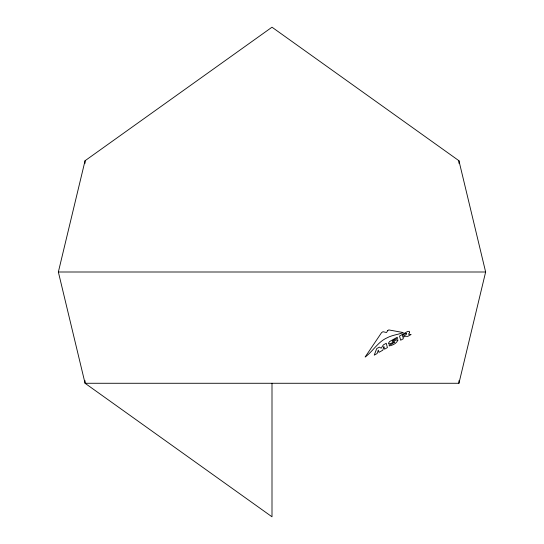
<?xml version="1.0" encoding="UTF-8"?>
<svg xmlns="http://www.w3.org/2000/svg" width="544" height="544" viewBox="0 0 544 544"><rect width="100%" height="100%" fill="white"/><g stroke="black" fill="none" stroke-linecap="round" stroke-linejoin="round"><path stroke-width="0.82" d="M58.358 272L85.061 160.725L272 27.2L458.939 160.725L485.642 272L458.939 383.275L85.061 383.275L58.358 272L485.642 272M458.939 160.725L458.939 163.275M458.939 380.725L458.939 383.275M272 383.275L272 516.8L85.061 383.275L85.061 380.725M85.061 160.725L85.061 163.275M383.887 346.766L382.786 350.2L378.964 352.356L378.325 350.084L377.108 353.539L374.238 355.157L376.706 348.602L379.331 347.12L381.201 348.221L383.357 344.896L386.226 343.284L387.437 347.575L384.574 349.187L383.887 346.766M397.902 340.088C396.644 343.461 392.652 345.284 389.361 345.916L389.089 344.964L391.666 344.128L394.794 341.992L393.815 341.863L391.19 343.346L388.634 343.849L388.45 343.21L389.586 341.557L397.222 337.246L397.542 338.354L393.06 340.265L392.19 341.503L397.025 339.837L397.902 340.088M387.838 330.46L386.498 332.534L383.044 331.718L381.636 332.54L365.146 357.007C372.953 351.363 377.733 342.013 387.002 337.865C392.156 335.029 398.099 334.621 403.308 332.568L388.79 329.916L387.838 330.46M409.625 332.595L408.517 334.254L411.114 334.492L407.776 336.382L405.103 336.26L402.954 337.47L403.315 338.742L400.69 340.224L399.507 336.042L407.456 331.554L409.265 331.323L409.625 332.595M406.558 333.819L405.987 334.648L402.648 336.532L402.302 335.322L405.559 333.486L406.443 333.418L406.558 333.819"/></g></svg>
